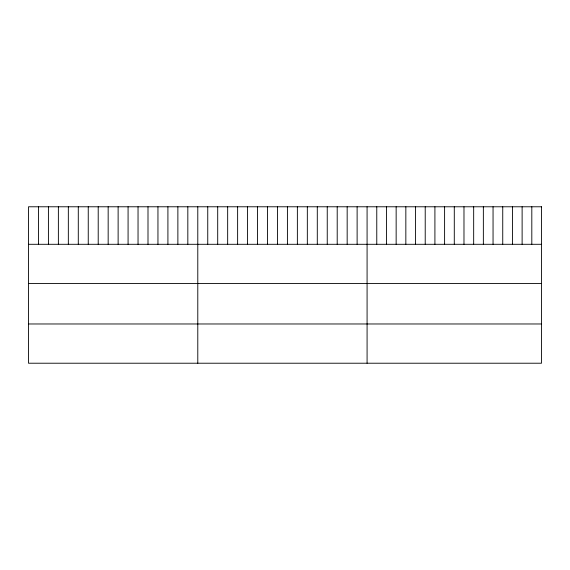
<?xml version="1.0" encoding="UTF-8"?>
<svg xmlns="http://www.w3.org/2000/svg" width="570" height="570" viewBox="0 0 570 570"><rect width="100%" height="100%" fill="white"/><g stroke="black" fill="none" stroke-linecap="round" stroke-linejoin="round"><path stroke-width="0.85" d="M28.5 244.295L541.5 244.295M28.5 283.539L541.5 283.539M28.5 323.974L541.5 323.974M531.81 206.782L531.81 244.295M522.12 206.782L522.12 244.295M512.43 206.782L512.43 244.295M502.74 206.782L502.74 244.295M493.05 206.782L493.05 244.295M483.36 206.782L483.36 244.295M473.67 206.782L473.67 244.295M463.98 206.782L463.98 244.295M454.29 206.782L454.29 244.295M444.6 206.782L444.6 244.295M434.91 206.782L434.91 244.295M425.22 206.782L425.22 244.295M415.53 206.782L415.53 244.295M405.84 206.782L405.84 244.295M396.15 206.782L396.15 244.295M386.46 206.782L386.46 244.295M376.77 206.782L376.77 244.295M367.08 206.782L367.08 363.218M357.119 206.782L357.119 244.295M347.166 206.782L347.166 244.295M337.205 206.782L337.205 244.295M327.244 206.782L327.244 244.295M317.291 206.782L317.291 244.295M307.33 206.782L307.33 244.295M297.369 206.782L297.369 244.295M287.415 206.782L287.415 244.295M277.455 206.782L277.455 244.295M267.501 206.782L267.501 244.295M257.54 206.782L257.54 244.295M247.58 206.782L247.58 244.295M237.626 206.782L237.626 244.295M227.665 206.782L227.665 244.295M217.704 206.782L217.704 244.295M207.751 206.782L207.751 244.295M197.79 206.782L197.79 363.218M187.829 206.782L187.829 244.295M177.876 206.782L177.876 244.295M167.915 206.782L167.915 244.295M157.954 206.782L157.954 244.295M148.001 206.782L148.001 244.295M138.04 206.782L138.04 244.295M128.079 206.782L128.079 244.295M118.125 206.782L118.125 244.295M108.165 206.782L108.165 244.295M98.211 206.782L98.211 244.295M88.25 206.782L88.25 244.295M78.29 206.782L78.29 244.295M68.336 206.782L68.336 244.295M58.375 206.782L58.375 244.295M48.414 206.782L48.414 244.295M38.461 206.782L38.461 244.295M541.5 206.782L28.5 206.782L28.5 363.218L541.5 363.218L541.5 206.782"/></g></svg>
